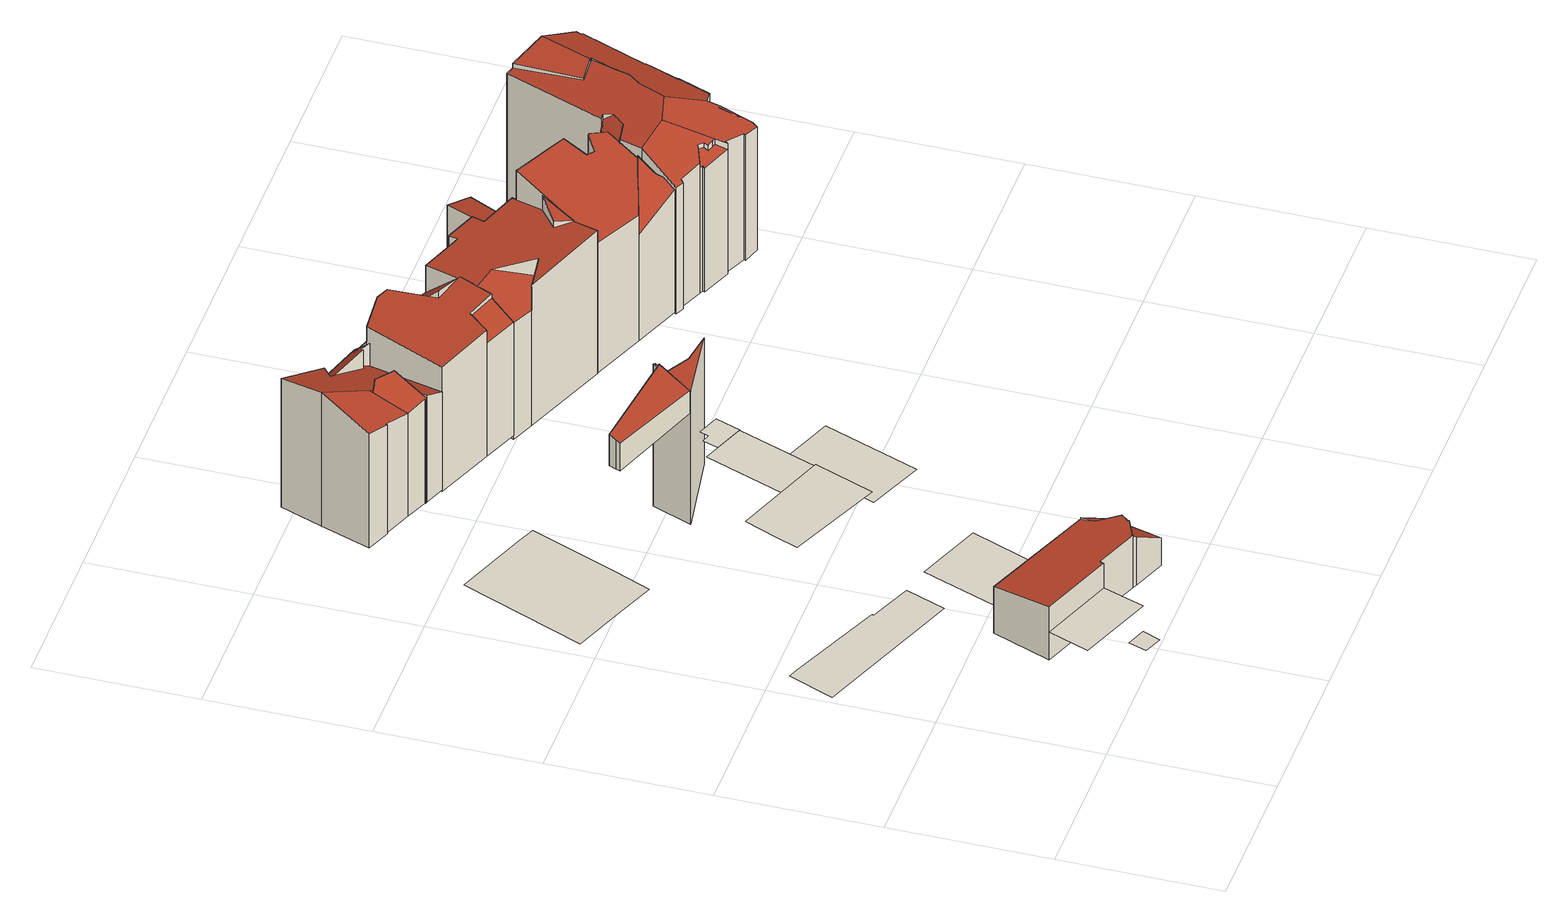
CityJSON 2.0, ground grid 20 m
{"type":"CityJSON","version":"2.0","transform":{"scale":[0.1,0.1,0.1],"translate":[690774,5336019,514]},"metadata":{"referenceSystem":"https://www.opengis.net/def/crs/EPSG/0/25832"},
"CityObjects":{
"building1":{"type":"Building","attributes":{"area_m2":55.53,"max_x":690797.88,"max_y":5336030,"min_x":690786.38,"min_y":5336021.5,"rf_extrusion_mode":"skip","rf_force_lod11":false,"rf_h_ground":518.7,"rf_h_pc_98p":0,"rf_h_roof_50p":0,"rf_h_roof_70p":0,"rf_h_roof_max":0,"rf_h_roof_min":0,"rf_is_glass_roof":false,"rf_nodata_frac":0.977,"rf_nodata_r":0,"rf_pc_select":"_HIGHEST_YET_INSUFFICIENT_COVERAGE","rf_pc_year":2026,"rf_pointcloud_unusable":true,"rf_pt_density":11.2,"rf_roof_planes":0,"rf_roof_type":"no points","rf_success":true,"rf_t_run":7,"source_file":"690_5336.gml"},"geometry":[{"type":"MultiSurface","lod":"0","boundaries":[[[0,1,2,3]]]}]},
"building2":{"type":"Building","attributes":{"area_m2":118.25,"max_x":690795.81,"max_y":5336057,"min_x":690774.81,"min_y":5336044,"rf_extrusion_mode":"skip","rf_force_lod11":false,"rf_h_ground":514.73,"rf_h_pc_98p":0,"rf_h_roof_50p":0,"rf_h_roof_70p":0,"rf_h_roof_max":0,"rf_h_roof_min":0,"rf_is_glass_roof":false,"rf_nodata_frac":1,"rf_nodata_r":0,"rf_pc_select":"_HIGHEST_YET_INSUFFICIENT_COVERAGE","rf_pc_year":0,"rf_pointcloud_unusable":true,"rf_pt_density":0,"rf_roof_planes":0,"rf_roof_type":"no points","rf_success":true,"rf_t_run":0,"source_file":"690_5336.gml"},"geometry":[{"type":"MultiSurface","lod":"0","boundaries":[[[4,5,6,7,8,9,10]]]}]},
"building3":{"type":"Building","attributes":{"area_m2":5.8,"max_x":690795.94,"max_y":5336022.5,"min_x":690792.81,"min_y":5336019,"rf_extrusion_mode":"skip","rf_force_lod11":false,"rf_h_ground":515.04,"rf_h_pc_98p":0,"rf_h_roof_50p":0,"rf_h_roof_70p":0,"rf_h_roof_max":0,"rf_h_roof_min":0,"rf_is_glass_roof":false,"rf_nodata_frac":0.25,"rf_nodata_r":0,"rf_pc_select":"_HIGHEST_YET_INSUFFICIENT_COVERAGE","rf_pc_year":2026,"rf_pointcloud_unusable":true,"rf_pt_density":12.44,"rf_roof_planes":0,"rf_roof_type":"no points","rf_success":true,"rf_t_run":4,"source_file":"690_5336.gml"},"geometry":[{"type":"MultiSurface","lod":"0","boundaries":[[[11,12,13,14]]]}]},
"building4":{"type":"Building","attributes":{"area_m2":101.1,"max_x":690793.38,"max_y":5336063.5,"min_x":690778.38,"min_y":5336051.5,"rf_extrusion_mode":"skip","rf_force_lod11":false,"rf_h_ground":532.24,"rf_h_pc_98p":0,"rf_h_roof_50p":0,"rf_h_roof_70p":0,"rf_h_roof_max":0,"rf_h_roof_min":0,"rf_is_glass_roof":false,"rf_nodata_frac":1,"rf_nodata_r":0,"rf_pc_select":"_HIGHEST_YET_INSUFFICIENT_COVERAGE","rf_pc_year":0,"rf_pointcloud_unusable":true,"rf_pt_density":0,"rf_roof_planes":0,"rf_roof_type":"no points","rf_success":true,"rf_t_run":0,"source_file":"690_5336.gml"},"geometry":[{"type":"MultiSurface","lod":"0","boundaries":[[[15,16,17,18,19]]]}]},
"building5":{"type":"Building","attributes":{"area_m2":160.46,"max_x":690811.12,"max_y":5336037.5,"min_x":690788.38,"min_y":5336023,"rf_extrusion_mode":"standard","rf_force_lod11":false,"rf_h_ground":514.7,"rf_h_pc_98p":0,"rf_h_roof_50p":521.07,"rf_h_roof_70p":521.74,"rf_h_roof_max":522.09,"rf_h_roof_min":517.96,"rf_is_glass_roof":false,"rf_nodata_frac":0.54,"rf_nodata_r":0,"rf_pc_select":"_HIGHEST_YET_INSUFFICIENT_COVERAGE","rf_pc_year":2026,"rf_pointcloud_unusable":false,"rf_pt_density":106.25,"rf_ridgelines":0,"rf_rmse_lod22":0.245,"rf_roof_planes":7,"rf_roof_type":"slanted","rf_success":true,"rf_t_run":79,"rf_volume_lod22":1064.02,"source_file":"690_5336.gml"},"children":["building5-1"]},
"building5-1":{"type":"BuildingPart","parents":["building5"],"geometry":[{"type":"Solid","lod":"2.2","boundaries":[[[[20,21,22,23,24,25,26,27,28]],[[29,20,28,30]],[[30,28,27,31]],[[31,27,26,32]],[[33,25,24,34]],[[35,36,37,38]],[[34,24,23,39]],[[40,41,42]],[[38,37,42]],[[39,23,22,43]],[[32,26,25,33,44]],[[44,33,45,46]],[[47,48,41,40]],[[43,22,21,48,47]],[[48,21,20,29]],[[49,50,36,35]],[[51,52,50,49]],[[46,45,52,51]],[[46,51,49,35,38,42,41,48,29,30,31,32,44]],[[52,45,33,34,39,43,47,40,42,37,36,50]]]],"semantics":{"surfaces":[{"type":"GroundSurface"},{"type":"WallSurface","on_footprint_edge":true},{"type":"WallSurface","on_footprint_edge":false},{"type":"RoofSurface","rf_azimuth":22.78,"rf_h_roof_50p":521.68,"rf_h_roof_70p":521.86,"rf_h_roof_max":522.2,"rf_h_roof_min":521.19,"rf_slope":6.88},{"type":"RoofSurface","rf_azimuth":102.29,"rf_h_roof_50p":519.59,"rf_h_roof_70p":520.25,"rf_h_roof_max":521.92,"rf_h_roof_min":517.86,"rf_slope":33.27}],"values":[[0,1,1,1,1,2,1,2,2,1,1,2,2,1,1,2,2,2,3,4]]}}]},
"building6":{"type":"Building","attributes":{"area_m2":212.73,"max_x":690792.81,"max_y":5336096.5,"min_x":690774.56,"min_y":5336076.5,"rf_extrusion_mode":"standard","rf_force_lod11":false,"rf_h_ground":515.73,"rf_h_pc_98p":0,"rf_h_roof_50p":534.44,"rf_h_roof_70p":534.84,"rf_h_roof_max":535.06,"rf_h_roof_min":530.99,"rf_is_glass_roof":false,"rf_nodata_frac":0.582,"rf_nodata_r":0,"rf_pc_select":"_HIGHEST_YET_INSUFFICIENT_COVERAGE","rf_pc_year":2026,"rf_pointcloud_unusable":false,"rf_pt_density":7.04,"rf_ridgelines":0,"rf_rmse_lod22":0,"rf_roof_planes":2,"rf_roof_type":"slanted","rf_success":true,"rf_t_run":15,"rf_volume_lod22":0,"source_file":"690_5336.gml"},"geometry":[{"type":"MultiSurface","lod":"0","boundaries":[[[53,54,55,56,57,58,59,60]]]}]},
"building7":{"type":"Building","attributes":{"area_m2":65.28,"max_x":690797.19,"max_y":5336071,"min_x":690787.69,"min_y":5336059,"rf_extrusion_mode":"skip","rf_force_lod11":false,"rf_h_ground":531.93,"rf_h_pc_98p":0,"rf_h_roof_50p":0,"rf_h_roof_70p":0,"rf_h_roof_max":0,"rf_h_roof_min":0,"rf_is_glass_roof":false,"rf_nodata_frac":0.969,"rf_nodata_r":0,"rf_pc_select":"_HIGHEST_YET_INSUFFICIENT_COVERAGE","rf_pc_year":2026,"rf_pointcloud_unusable":true,"rf_pt_density":4.5,"rf_roof_planes":0,"rf_roof_type":"no points","rf_success":true,"rf_t_run":6,"source_file":"690_5336.gml"},"geometry":[{"type":"MultiSurface","lod":"0","boundaries":[[[61,62,63,64]]]}]},
"building8":{"type":"Building","attributes":{"area_m2":98.35,"max_x":690802.12,"max_y":5336063,"min_x":690790.44,"min_y":5336048.5,"rf_extrusion_mode":"skip","rf_force_lod11":false,"rf_h_ground":530.83,"rf_h_pc_98p":0,"rf_h_roof_50p":0,"rf_h_roof_70p":0,"rf_h_roof_max":0,"rf_h_roof_min":0,"rf_is_glass_roof":false,"rf_nodata_frac":0.954,"rf_nodata_r":0,"rf_pc_select":"_HIGHEST_YET_INSUFFICIENT_COVERAGE","rf_pc_year":2026,"rf_pointcloud_unusable":true,"rf_pt_density":10.67,"rf_roof_planes":0,"rf_roof_type":"no points","rf_success":true,"rf_t_run":1,"source_file":"690_5336.gml"},"geometry":[{"type":"MultiSurface","lod":"0","boundaries":[[[65,66,67,68]]]}]},
"building9":{"type":"Building","attributes":{"area_m2":113.41,"max_x":690807.62,"max_y":5336048,"min_x":690794.75,"min_y":5336033,"rf_extrusion_mode":"standard","rf_force_lod11":false,"rf_h_ground":514.87,"rf_h_pc_98p":0,"rf_h_roof_50p":518.5,"rf_h_roof_70p":518.54,"rf_h_roof_max":518.58,"rf_h_roof_min":518.06,"rf_is_glass_roof":false,"rf_nodata_frac":0.562,"rf_nodata_r":0,"rf_pc_select":"_HIGHEST_YET_INSUFFICIENT_COVERAGE","rf_pc_year":2026,"rf_pointcloud_unusable":false,"rf_pt_density":38.87,"rf_ridgelines":0,"rf_rmse_lod22":0,"rf_roof_planes":1,"rf_roof_type":"horizontal","rf_success":true,"rf_t_run":45,"rf_volume_lod22":0,"source_file":"690_5336.gml"},"geometry":[{"type":"MultiSurface","lod":"0","boundaries":[[[69,70,71,72]]]}]},
"building10":{"type":"Building","attributes":{"area_m2":12.14,"max_x":690798.31,"max_y":5336073,"min_x":690793.38,"min_y":5336069,"rf_extrusion_mode":"skip","rf_force_lod11":false,"rf_h_ground":531.98,"rf_h_pc_98p":0,"rf_h_roof_50p":0,"rf_h_roof_70p":0,"rf_h_roof_max":0,"rf_h_roof_min":0,"rf_is_glass_roof":false,"rf_nodata_frac":0.854,"rf_nodata_r":0,"rf_pc_select":"_HIGHEST_YET_INSUFFICIENT_COVERAGE","rf_pc_year":2026,"rf_pointcloud_unusable":true,"rf_pt_density":9.14,"rf_roof_planes":0,"rf_roof_type":"no points","rf_success":true,"rf_t_run":3,"source_file":"690_5336.gml"},"geometry":[{"type":"MultiSurface","lod":"0","boundaries":[[[73,74,75,76,77,78]]]}]},
"building11":{"type":"Building","attributes":{"area_m2":177.84,"max_x":690805,"max_y":5336092,"min_x":690786.44,"min_y":5336074.5,"rf_extrusion_mode":"standard","rf_force_lod11":false,"rf_h_ground":530.38,"rf_h_pc_98p":0,"rf_h_roof_50p":534.38,"rf_h_roof_70p":534.64,"rf_h_roof_max":535.15,"rf_h_roof_min":533.55,"rf_is_glass_roof":false,"rf_nodata_frac":0.582,"rf_nodata_r":0,"rf_pc_select":"_HIGHEST_YET_INSUFFICIENT_COVERAGE","rf_pc_year":2026,"rf_pointcloud_unusable":false,"rf_pt_density":15,"rf_ridgelines":0,"rf_rmse_lod22":1.56,"rf_roof_planes":2,"rf_roof_type":"slanted","rf_success":true,"rf_t_run":30,"rf_volume_lod22":163.11,"source_file":"690_5336.gml"},"children":["building11-1"]},
"building11-1":{"type":"BuildingPart","parents":["building11"],"geometry":[{"type":"Solid","lod":"2.2","boundaries":[[[[79,80,81,82,83]],[[84,79,83,85]],[[85,83,82,86]],[[86,82,81,87]],[[87,81,80,88]],[[88,80,79,84]],[[88,84,85,86,87]]]],"semantics":{"surfaces":[{"type":"GroundSurface"},{"type":"WallSurface","on_footprint_edge":true},{"type":"RoofSurface","rf_azimuth":191.98,"rf_h_roof_50p":534.57,"rf_h_roof_70p":534.8,"rf_h_roof_max":535.24,"rf_h_roof_min":533.77,"rf_slope":20}],"values":[[0,1,1,1,1,1,2]]}}]},
"building12":{"type":"Building","attributes":{"area_m2":165.88,"max_x":690801.81,"max_y":5336120.5,"min_x":690784.88,"min_y":5336104,"rf_extrusion_mode":"standard","rf_force_lod11":false,"rf_h_ground":515.28,"rf_h_pc_98p":0,"rf_h_roof_50p":531.81,"rf_h_roof_70p":532.43,"rf_h_roof_max":534,"rf_h_roof_min":529.38,"rf_h_roof_ridge":531.78,"rf_is_glass_roof":false,"rf_nodata_frac":0.485,"rf_nodata_r":0,"rf_pc_select":"_HIGHEST_YET_INSUFFICIENT_COVERAGE","rf_pc_year":2026,"rf_pointcloud_unusable":false,"rf_pt_density":13.06,"rf_ridgelines":1,"rf_rmse_lod22":0.318,"rf_roof_planes":9,"rf_roof_type":"slanted","rf_success":true,"rf_t_run":29,"rf_volume_lod22":2643.25,"source_file":"690_5336.gml"},"children":["building12-1"]},
"building12-1":{"type":"BuildingPart","parents":["building12"],"geometry":[{"type":"Solid","lod":"2.2","boundaries":[[[[89,90,91,92,93,94,95,96,97,98,99,100,101]],[[102,103,99,98,104]],[[105,106,107]],[[103,102,107]],[[108,91,90,109]],[[110,92,91,108]],[[111,94,93,112]],[[113,101,100,114]],[[115,89,101,113]],[[114,100,99,103]],[[104,98,97,116]],[[117,116,97,96,118]],[[112,93,92,110]],[[119,120,121]],[[122,123,121]],[[118,96,95,124]],[[125,124,95,94,111]],[[120,119,126,127]],[[127,126,116,117]],[[123,122,124,125]],[[128,129,130]],[[131,132,130]],[[129,128,133]],[[106,105,132,131]],[[109,90,89,115]],[[124,122,121,120,127,117,118]],[[106,131,130,129,115,113,114,103,107]],[[112,133,128,130,132,105,107,102,104,116,126,119,121,123,125,111]],[[133,112,110,108,109,115,129]]]],"semantics":{"surfaces":[{"type":"GroundSurface"},{"type":"WallSurface","on_footprint_edge":true},{"type":"WallSurface","on_footprint_edge":false},{"type":"RoofSurface","rf_azimuth":15.67,"rf_h_roof_50p":530.04,"rf_h_roof_70p":530.46,"rf_h_roof_max":531.22,"rf_h_roof_min":528.8,"rf_slope":41.89},{"type":"RoofSurface","rf_azimuth":209.23,"rf_h_roof_50p":531.3,"rf_h_roof_70p":531.71,"rf_h_roof_max":532.44,"rf_h_roof_min":530.08,"rf_slope":26.58},{"type":"RoofSurface","rf_azimuth":95.5,"rf_h_roof_50p":531.12,"rf_h_roof_70p":532.2,"rf_h_roof_max":534.14,"rf_h_roof_min":528.1,"rf_slope":23.76},{"type":"RoofSurface","rf_azimuth":169.63,"rf_h_roof_50p":532.03,"rf_h_roof_70p":532.59,"rf_h_roof_max":534.34,"rf_h_roof_min":530.11,"rf_slope":24.76}],"values":[[0,1,2,2,1,1,1,1,1,1,1,1,1,2,2,1,1,2,2,2,2,2,2,2,1,3,4,5,6]]}}]},
"building13":{"type":"Building","attributes":{"area_m2":359.8,"max_x":690824.88,"max_y":5336087.5,"min_x":690795,"min_y":5336060.5,"rf_extrusion_mode":"standard","rf_force_lod11":false,"rf_h_ground":514.61,"rf_h_pc_98p":0,"rf_h_roof_50p":533.22,"rf_h_roof_70p":533.75,"rf_h_roof_max":534.71,"rf_h_roof_min":532.14,"rf_is_glass_roof":false,"rf_nodata_frac":0.483,"rf_nodata_r":0,"rf_pc_select":"_HIGHEST_YET_INSUFFICIENT_COVERAGE","rf_pc_year":2026,"rf_pointcloud_unusable":false,"rf_pt_density":21.62,"rf_ridgelines":0,"rf_rmse_lod22":8.05,"rf_roof_planes":5,"rf_roof_type":"slanted","rf_success":true,"rf_t_run":59,"rf_volume_lod22":284.95,"source_file":"690_5336.gml"},"children":["building13-1"]},
"building13-1":{"type":"BuildingPart","parents":["building13"],"geometry":[{"type":"Solid","lod":"2.2","boundaries":[[[[134,135,136,137,138,139]],[[140,137,136,141]],[[142,134,139,143]],[[144,138,137,140]],[[143,139,138,144]],[[141,136,135,145]],[[145,135,134,142]],[[145,142,143,144,140,141]]]],"semantics":{"surfaces":[{"type":"GroundSurface"},{"type":"WallSurface","on_footprint_edge":true},{"type":"RoofSurface","rf_azimuth":157.4,"rf_h_roof_50p":533.68,"rf_h_roof_70p":533.91,"rf_h_roof_max":534.82,"rf_h_roof_min":532.78,"rf_slope":19.18}],"values":[[0,1,1,1,1,1,1,2]]}}]},
"building14":{"type":"Building","attributes":{"area_m2":167.84,"max_x":690814.25,"max_y":5336116,"min_x":690797.38,"min_y":5336099.5,"rf_extrusion_mode":"standard","rf_force_lod11":false,"rf_h_ground":515.13,"rf_h_pc_98p":0,"rf_h_roof_50p":532.67,"rf_h_roof_70p":532.9,"rf_h_roof_max":534.59,"rf_h_roof_min":531.01,"rf_is_glass_roof":false,"rf_nodata_frac":0.7,"rf_nodata_r":0,"rf_pc_select":"_HIGHEST_YET_INSUFFICIENT_COVERAGE","rf_pc_year":2026,"rf_pointcloud_unusable":false,"rf_pt_density":10.59,"rf_ridgelines":0,"rf_rmse_lod22":0.558,"rf_roof_planes":4,"rf_roof_type":"slanted","rf_success":true,"rf_t_run":14,"rf_volume_lod22":2982.73,"source_file":"690_5336.gml"},"children":["building14-1"]},
"building14-1":{"type":"BuildingPart","parents":["building14"],"geometry":[{"type":"Solid","lod":"2.2","boundaries":[[[[146,147,148,149,150,151,152,153,154,155]],[[156,154,153,157]],[[158,159,160]],[[157,161,160]],[[161,157,153,152,162,163]],[[164,155,154,156]],[[165,166,146,155,164]],[[167,168,150,149,169]],[[163,162,168,167]],[[169,149,148,170,171]],[[171,170,172,173]],[[159,158,174]],[[170,148,147,175]],[[173,172,166,165]],[[176,151,150,168]],[[162,152,151,176]],[[175,147,146,166]],[[174,164,156,157,160,159]],[[164,174,158,160,161,163,167,169,171,173,165]],[[162,176,168]],[[175,166,172,170]]]],"semantics":{"surfaces":[{"type":"GroundSurface"},{"type":"WallSurface","on_footprint_edge":true},{"type":"WallSurface","on_footprint_edge":false},{"type":"RoofSurface","rf_azimuth":27.76,"rf_h_roof_50p":531.63,"rf_h_roof_70p":532.68,"rf_h_roof_max":534.44,"rf_h_roof_min":529.11,"rf_slope":43.28},{"type":"RoofSurface","rf_azimuth":233.89,"rf_h_roof_50p":533.46,"rf_h_roof_70p":533.61,"rf_h_roof_max":534.44,"rf_h_roof_min":532.83,"rf_slope":4.68},{"type":"RoofSurface","rf_azimuth":21.94,"rf_h_roof_50p":529.08,"rf_h_roof_70p":529.46,"rf_h_roof_max":533.84,"rf_h_roof_min":528.18,"rf_slope":53.93},{"type":"RoofSurface","rf_azimuth":200.26,"rf_h_roof_50p":532.25,"rf_h_roof_70p":532.69,"rf_h_roof_max":533.55,"rf_h_roof_min":531.28,"rf_slope":29.6}],"values":[[0,1,2,2,1,1,1,1,2,1,2,2,1,2,1,1,1,3,4,5,6]]}}]},
"building15":{"type":"Building","attributes":{"area_m2":195.93,"max_x":690828.19,"max_y":5336111,"min_x":690809.56,"min_y":5336094,"rf_extrusion_mode":"standard","rf_force_lod11":false,"rf_h_ground":514.5,"rf_h_pc_98p":0,"rf_h_roof_50p":533.57,"rf_h_roof_70p":533.77,"rf_h_roof_max":535.84,"rf_h_roof_min":531.29,"rf_h_roof_ridge":533.89,"rf_is_glass_roof":false,"rf_nodata_frac":0.662,"rf_nodata_r":0,"rf_pc_select":"_HIGHEST_YET_INSUFFICIENT_COVERAGE","rf_pc_year":2026,"rf_pointcloud_unusable":false,"rf_pt_density":10.07,"rf_ridgelines":1,"rf_rmse_lod22":1.11,"rf_roof_planes":3,"rf_roof_type":"slanted","rf_success":true,"rf_t_run":23,"rf_volume_lod22":3756.95,"source_file":"690_5336.gml"},"children":["building15-1"]},
"building15-1":{"type":"BuildingPart","parents":["building15"],"geometry":[{"type":"Solid","lod":"2.2","boundaries":[[[[177,178,179,180,181,182,183,184,185,186,187,188]],[[189,187,186,190]],[[191,188,187,189]],[[190,186,185,192]],[[192,185,184,193]],[[194,195,196,197]],[[198,199,195,194]],[[197,196,178,177,199,198]],[[200,179,178,196]],[[201,202,203]],[[204,205,180,179,200]],[[202,201,205,204]],[[199,177,188,191]],[[206,183,182,207]],[[207,182,181,208]],[[193,184,183,206]],[[208,181,180,205]],[[197,198,194]],[[193,206,207,203,202,204,200,196,195,199,191,189,190,192]],[[208,205,201,203,207]]]],"semantics":{"surfaces":[{"type":"GroundSurface"},{"type":"WallSurface","on_footprint_edge":true},{"type":"WallSurface","on_footprint_edge":false},{"type":"RoofSurface","rf_azimuth":183.35,"rf_h_roof_50p":535.31,"rf_h_roof_70p":535.49,"rf_h_roof_max":536.04,"rf_h_roof_min":534.76,"rf_slope":19.63},{"type":"RoofSurface","rf_azimuth":4.15,"rf_h_roof_50p":533.79,"rf_h_roof_70p":534.1,"rf_h_roof_max":536.03,"rf_h_roof_min":533.03,"rf_slope":6.31},{"type":"RoofSurface","rf_azimuth":194.81,"rf_h_roof_50p":532.5,"rf_h_roof_70p":533.07,"rf_h_roof_max":534.43,"rf_h_roof_min":531.06,"rf_slope":27.42}],"values":[[0,1,1,1,1,2,2,1,1,2,1,2,1,1,1,1,1,3,4,5]]}}]},
"building16":{"type":"Building","attributes":{"area_m2":160.98,"max_x":690840.81,"max_y":5336104.5,"min_x":690823.75,"min_y":5336088.5,"rf_extrusion_mode":"standard","rf_force_lod11":false,"rf_h_ground":514.56,"rf_h_pc_98p":0,"rf_h_roof_50p":532.5,"rf_h_roof_70p":533.98,"rf_h_roof_max":536.01,"rf_h_roof_min":529.79,"rf_is_glass_roof":false,"rf_nodata_frac":0.599,"rf_nodata_r":0,"rf_pc_select":"_HIGHEST_YET_INSUFFICIENT_COVERAGE","rf_pc_year":2026,"rf_pointcloud_unusable":false,"rf_pt_density":50.25,"rf_ridgelines":0,"rf_rmse_lod22":0.904,"rf_roof_planes":10,"rf_roof_type":"slanted","rf_success":true,"rf_t_run":43,"rf_volume_lod22":3200.89,"source_file":"690_5336.gml"},"children":["building16-1"]},
"building16-1":{"type":"BuildingPart","parents":["building16"],"geometry":[{"type":"Solid","lod":"2.2","boundaries":[[[[209,210,211,212,213,214,215,216,217,218]],[[219,220,221,222]],[[223,224,220,219]],[[225,218,217,226,227]],[[228,209,218,225]],[[229,212,211,221]],[[230,231,232,233]],[[234,213,212,229]],[[231,214,213,234,235]],[[226,217,216,236]],[[235,234,224,223,237]],[[238,215,214,231,230]],[[236,216,215,238,239]],[[240,241,233,242]],[[227,226,243]],[[242,233,232,243]],[[239,238,241,240]],[[244,245,246,247]],[[247,246,248,249]],[[237,223,245,244]],[[222,221,211,210,250]],[[249,248,250,251]],[[251,250,210,209,228]],[[224,234,229,221,220]],[[241,238,230,233]],[[239,240,242,243,226,236]],[[250,248,246,245,223,219,222]],[[251,228,225,227,243,232,231,235,237,244,247,249]]]],"semantics":{"surfaces":[{"type":"GroundSurface"},{"type":"WallSurface","on_footprint_edge":false},{"type":"WallSurface","on_footprint_edge":true},{"type":"RoofSurface","rf_azimuth":17.07,"rf_h_roof_50p":530.12,"rf_h_roof_70p":530.36,"rf_h_roof_max":536.26,"rf_h_roof_min":529.47,"rf_slope":35.65},{"type":"RoofSurface","rf_azimuth":190.46,"rf_h_roof_50p":534.1,"rf_h_roof_70p":534.25,"rf_h_roof_max":535.13,"rf_h_roof_min":532.81,"rf_slope":42.71},{"type":"RoofSurface","rf_azimuth":230.07,"rf_h_roof_50p":532.54,"rf_h_roof_70p":533.18,"rf_h_roof_max":535.13,"rf_h_roof_min":530.1,"rf_slope":37.31},{"type":"RoofSurface","rf_azimuth":352.81,"rf_h_roof_50p":530.99,"rf_h_roof_70p":531.53,"rf_h_roof_max":537.07,"rf_h_roof_min":529.31,"rf_slope":47.34},{"type":"RoofSurface","rf_azimuth":189.69,"rf_h_roof_50p":535.08,"rf_h_roof_70p":535.86,"rf_h_roof_max":537.8,"rf_h_roof_min":532.63,"rf_slope":22.37}],"values":[[0,1,1,2,2,2,1,2,2,2,1,2,2,1,1,1,1,1,1,1,2,1,2,3,4,5,6,7]]}}]},
"building17":{"type":"Building","attributes":{"area_m2":28.83,"max_x":690843.75,"max_y":5336116,"min_x":690836.75,"min_y":5336109,"rf_extrusion_mode":"standard","rf_force_lod11":false,"rf_h_ground":514.51,"rf_h_pc_98p":0,"rf_h_roof_50p":520.2,"rf_h_roof_70p":521.55,"rf_h_roof_max":521.88,"rf_h_roof_min":519.96,"rf_is_glass_roof":false,"rf_nodata_frac":0.623,"rf_nodata_r":0,"rf_pc_select":"_HIGHEST_YET_INSUFFICIENT_COVERAGE","rf_pc_year":2026,"rf_pointcloud_unusable":false,"rf_pt_density":70.79,"rf_ridgelines":0,"rf_rmse_lod22":0.0539,"rf_roof_planes":2,"rf_roof_type":"slanted","rf_success":true,"rf_t_run":26,"rf_volume_lod22":184.72,"source_file":"690_5336.gml"},"children":["building17-1"]},
"building17-1":{"type":"BuildingPart","parents":["building17"],"geometry":[{"type":"Solid","lod":"2.2","boundaries":[[[[252,253,254,255,256,257]],[[258,256,255,259]],[[260,257,256,258]],[[261,252,257,260]],[[259,255,254,262]],[[262,254,253,263]],[[263,253,252,261]],[[263,261,260,258,259,262]]]],"semantics":{"surfaces":[{"type":"GroundSurface"},{"type":"WallSurface","on_footprint_edge":true},{"type":"RoofSurface","rf_azimuth":111.98,"rf_h_roof_50p":520.98,"rf_h_roof_70p":521.38,"rf_h_roof_max":522.02,"rf_h_roof_min":519.82,"rf_slope":23.4}],"values":[[0,1,1,1,1,1,1,2]]}}]},
"building18":{"type":"Building","attributes":{"area_m2":337.88,"max_x":690859.69,"max_y":5336112,"min_x":690836.62,"min_y":5336083,"rf_extrusion_mode":"standard","rf_force_lod11":false,"rf_h_ground":514.51,"rf_h_pc_98p":0,"rf_h_roof_50p":535.59,"rf_h_roof_70p":536.08,"rf_h_roof_max":536.63,"rf_h_roof_min":532.56,"rf_h_roof_ridge":537.74,"rf_is_glass_roof":false,"rf_nodata_frac":0.00148,"rf_nodata_r":0,"rf_pc_select":"PREFERRED_AND_LATEST","rf_pc_year":2026,"rf_pointcloud_unusable":false,"rf_pt_density":584.37,"rf_ridgelines":6,"rf_rmse_lod22":1.29,"rf_roof_planes":24,"rf_roof_type":"slanted","rf_success":true,"rf_t_run":207,"rf_volume_lod22":7010.57,"source_file":"690_5336.gml"},"children":["building18-1"]},
"building18-1":{"type":"BuildingPart","parents":["building18"],"geometry":[{"type":"Solid","lod":"2.2","boundaries":[[[[264,265,266,267,268,269,270,271,272,273,274,275,276,277,278,279,280,281,282,283,284,285,286,287,288,289,290,291,292,293,294,295,296,297,298]],[[299,300,271,270,301]],[[302,282,281,303]],[[304,283,282,302]],[[303,281,280,305]],[[306,278,277,307]],[[308,306,309,310]],[[311,274,273,312]],[[313,269,268,314]],[[314,268,267,315]],[[301,270,269,313]],[[315,267,266,316,317]],[[318,319,320,321]],[[322,295,294,323]],[[324,297,296,325]],[[321,320,326,327]],[[327,326,298,297,324]],[[328,329,330,331]],[[329,285,284,332]],[[333,334,335,336]],[[332,284,283,304]],[[331,330,305,337]],[[337,305,280,279,338]],[[323,294,293,339]],[[339,293,292,340]],[[340,292,291,341]],[[307,277,276,334,333]],[[342,343,290,289,344]],[[317,316,345,346]],[[347,348,343,342]],[[346,345,349,350]],[[351,352,272,271,300]],[[339,353,354]],[[325,296,295,322]],[[350,349,355,356]],[[356,355,319,318]],[[312,273,272,352]],[[357,311,352,351]],[[344,289,288,358]],[[358,288,287,359]],[[360,275,274,311,357]],[[334,276,275,360]],[[361,362,363]],[[364,265,264,365]],[[354,353,348,347]],[[338,279,278,306,308]],[[310,309,366,367]],[[367,366,368,369]],[[370,286,285,329,328]],[[359,287,286,370]],[[316,266,265,364]],[[371,372,373]],[[369,368,374]],[[372,371,374]],[[300,299,375]],[[336,335,362,361]],[[365,264,298,326]],[[341,291,290,343]],[[305,330,329,332,304,302,303]],[[356,318,321,376,301,313,314,315,317,346,350]],[[352,311,312]],[[367,338,308,310]],[[377,376,321,327,324,325,322,323,339,354,347]],[[369,374,371,373,377,347,342,344,358,359,370,328,331,337,338,367]],[[362,335,334,360,357,351,300,375,363]],[[336,361,363,375,299,301,376,377,373,372,374,368,366,309,306,307,333]],[[365,326,320,319,355,349,345,316,364]],[[341,343,348,353,339,340]]]],"semantics":{"surfaces":[{"type":"GroundSurface"},{"type":"WallSurface","on_footprint_edge":true},{"type":"WallSurface","on_footprint_edge":false},{"type":"RoofSurface","rf_azimuth":109.45,"rf_h_roof_50p":532.26,"rf_h_roof_70p":532.26,"rf_h_roof_max":532.65,"rf_h_roof_min":531.87,"rf_slope":39.69},{"type":"RoofSurface","rf_azimuth":206.5,"rf_h_roof_50p":534.61,"rf_h_roof_70p":535.2,"rf_h_roof_max":536.53,"rf_h_roof_min":532.68,"rf_slope":33.5},{"type":"RoofSurface","rf_azimuth":10,"rf_h_roof_50p":529.57,"rf_h_roof_70p":529.57,"rf_h_roof_max":529.65,"rf_h_roof_min":529.49,"rf_slope":41.91},{"type":"RoofSurface","rf_azimuth":291.27,"rf_h_roof_50p":536.19,"rf_h_roof_70p":536.39,"rf_h_roof_max":536.84,"rf_h_roof_min":535.46,"rf_slope":14.12},{"type":"RoofSurface","rf_azimuth":178.35,"rf_h_roof_50p":534.67,"rf_h_roof_70p":535.43,"rf_h_roof_max":536.9,"rf_h_roof_min":532.41,"rf_slope":26.17},{"type":"RoofSurface","rf_azimuth":110.99,"rf_h_roof_50p":535.28,"rf_h_roof_70p":535.86,"rf_h_roof_max":536.94,"rf_h_roof_min":533.73,"rf_slope":25.09},{"type":"RoofSurface","rf_azimuth":313.95,"rf_h_roof_50p":534.49,"rf_h_roof_70p":535.08,"rf_h_roof_max":535.79,"rf_h_roof_min":533.23,"rf_slope":41.32},{"type":"RoofSurface","rf_azimuth":312.36,"rf_h_roof_50p":535.9,"rf_h_roof_70p":536.19,"rf_h_roof_max":536.94,"rf_h_roof_min":534.69,"rf_slope":10.77},{"type":"RoofSurface","rf_azimuth":202.53,"rf_h_roof_50p":532.87,"rf_h_roof_70p":533.22,"rf_h_roof_max":534.16,"rf_h_roof_min":532.26,"rf_slope":36.08},{"type":"RoofSurface","rf_azimuth":110.7,"rf_h_roof_50p":533.02,"rf_h_roof_70p":533.39,"rf_h_roof_max":534.37,"rf_h_roof_min":532.3,"rf_slope":43.36}],"values":[[0,1,1,1,1,1,2,1,1,1,1,1,2,1,1,2,1,2,1,2,1,2,1,1,1,1,1,1,2,2,2,1,2,1,2,2,1,2,1,1,1,1,2,1,2,1,2,2,1,1,1,2,2,2,2,2,1,1,3,4,5,6,7,8,9,10,11,12]]}}]}
},
"vertices":[
[219,24,47],[238,76,47],[144,111,47],[124,60,47],
[8,324,7],[199,251,7],[218,301,7],[164,323,7],[165,325,7],[44,376,7],[31,381,7],
[220,24,10],[196,33,10],[188,11,10],[211,2,10],
[44,376,182],[165,325,182],[194,400,182],[72,445,182],[55,405,182],
[173,185,7],[320,128,7],[371,108,7],[345,41,7],[302,57,7],[297,59,7],[241,81,7],[238,76,7],[144,111,7],[173,185,73],[144,111,82],[238,76,82],[241,81,81],[297,59,79],[302,57,76],[335,84,76],[335,84,59],[319,110,73],[319,110,74],[345,41,46],[318,118,74],[318,118,73],[318,115,74],[371,108,39],[297,59,81],[298,61,79],[298,61,81],[320,128,74],[320,128,72],[325,74,78],[325,74,63],[326,73,78],[326,73,63],
[6,619,17],[78,592,17],[124,574,17],[143,619,17],[188,730,17],[183,732,17],[163,740,17],[71,775,17],
[137,421,179],[194,400,179],[232,501,179],[175,522,179],
[235,294,168],[281,415,168],[210,442,168],[164,323,168],
[290,139,9],[337,259,9],[254,291,9],[208,171,9],
[194,515,180],[232,501,180],[243,532,180],[215,542,180],[211,531,180],[201,534,180],
[281,610,164],[264,569,164],[141,613,164],[143,619,164],[147,628,164],[281,610,212],[147,628,208],[143,619,205],[141,613,203],[264,569,196],
[178,873,13],[140,887,13],[140,886,13],[109,898,13],[132,961,13],[152,1014,13],[225,986,13],[278,966,13],[270,946,13],[234,850,13],[208,860,13],[205,861,13],[205,862,13],[208,860,165],[208,860,161],[234,850,153],[220,902,161],[220,902,182],[210,867,164],[140,886,168],[140,887,169],[109,898,176],[152,1014,196],[132,961,203],[205,862,161],[205,861,160],[178,873,159],[270,946,141],[270,946,173],[278,966,154],[255,949,148],[255,949,174],[209,968,169],[200,971,168],[200,971,173],[225,986,149],[225,986,163],[263,954,145],[263,954,168],[180,915,180],[180,915,178],[182,915,179],[197,918,183],[197,918,172],[180,919,180],
[322,588,6],[373,585,6],[264,568,6],[284,618,6],[286,616,6],[279,602,6],[284,618,208],[264,568,195],[322,588,194],[279,602,204],[286,616,208],[373,585,186],
[368,833,11],[355,803,11],[309,821,11],[234,850,11],[272,950,11],[279,969,11],[322,953,11],[338,946,11],[403,921,11],[384,874,11],[403,921,152],[338,946,159],[342,887,197],[342,887,207],[342,898,197],[338,946,199],[322,953,146],[322,953,199],[384,874,199],[368,833,196],[368,833,190],[272,950,195],[272,950,174],[234,850,188],[309,821,172],[309,821,191],[329,846,190],[329,846,194],[381,876,199],[355,803,172],[279,969,146],
[526,822,5],[510,780,5],[497,748,5],[385,791,5],[355,803,5],[375,852,5],[403,921,5],[457,900,5],[461,912,5],[501,896,5],[494,880,5],[542,862,5],[494,880,194],[501,896,192],[542,862,196],[461,912,191],[457,900,192],[495,799,212],[495,799,203],[510,780,205],[510,780,206],[526,822,221],[526,822,200],[497,748,209],[435,798,179],[435,798,204],[407,845,199],[385,791,205],[385,791,169],[403,921,190],[375,852,198],[355,803,171],
[539,856,6],[619,825,6],[653,812,6],[668,806,6],[661,786,6],[646,746,6],[633,712,6],[627,697,6],[566,721,6],[497,748,6],[643,804,178],[643,804,163],[653,812,156],[653,812,171],[645,803,179],[645,803,164],[497,748,191],[566,721,156],[566,721,185],[539,856,238],[668,806,157],[646,746,204],[646,746,201],[639,744,199],[639,744,201],[661,786,172],[661,786,218],[627,697,181],[645,803,224],[633,712,170],[633,712,191],[632,721,195],[632,721,179],[639,744,210],[619,738,195],[642,803,224],[642,803,179],[624,790,191],[624,790,217],[613,796,182],[613,796,219],[619,825,152],[619,825,231],
[658,902,5],[627,913,5],[628,915,5],[651,971,5],[698,958,5],[666,899,5],[698,958,58],[651,971,79],[666,899,61],[658,902,65],[628,915,79],[627,913,79],
[674,676,5],[675,679,5],[670,681,5],[639,693,5],[637,690,5],[626,695,5],[644,741,5],[655,770,5],[665,797,5],[668,806,5],[683,800,5],[685,799,5],[685,800,5],[743,929,5],[752,925,5],[795,904,5],[846,879,5],[855,874,5],[857,874,5],[855,869,5],[847,872,5],[846,871,5],[814,789,5],[816,788,5],[799,745,5],[801,745,5],[785,704,5],[766,657,5],[770,655,5],[767,648,5],[764,642,5],[742,649,5],[742,651,5],[714,664,5],[713,661,5],[655,770,215],[655,770,205],[644,741,217],[857,874,180],[855,874,182],[855,869,180],[846,879,190],[752,925,209],[743,929,207],[752,925,215],[743,839,218],[743,839,220],[683,800,158],[668,806,155],[626,695,185],[637,690,185],[639,693,188],[670,681,183],[670,681,190],[705,676,197],[705,676,189],[709,675,190],[709,675,197],[742,649,184],[764,642,180],[714,664,192],[742,651,185],[713,661,182],[713,661,191],[846,871,199],[846,871,188],[843,873,191],[843,873,201],[847,872,188],[685,800,215],[685,800,205],[692,801,209],[692,801,216],[846,879,201],[795,904,227],[767,648,183],[770,655,183],[766,657,186],[785,704,198],[785,704,185],[801,745,198],[689,689,194],[689,689,200],[759,699,208],[759,699,207],[696,684,193],[696,684,199],[665,797,195],[665,797,164],[763,686,198],[763,686,202],[697,679,189],[697,679,196],[683,800,204],[799,745,199],[816,788,198],[685,799,206],[693,789,218],[693,789,217],[692,787,218],[675,679,183],[674,676,181],[771,840,222],[771,840,227],[775,840,223],[775,840,225],[814,789,199],[757,790,224],[757,790,227],[745,775,227],[765,814,225],[679,773,218],[691,731,225],[727,740,229]
]}
